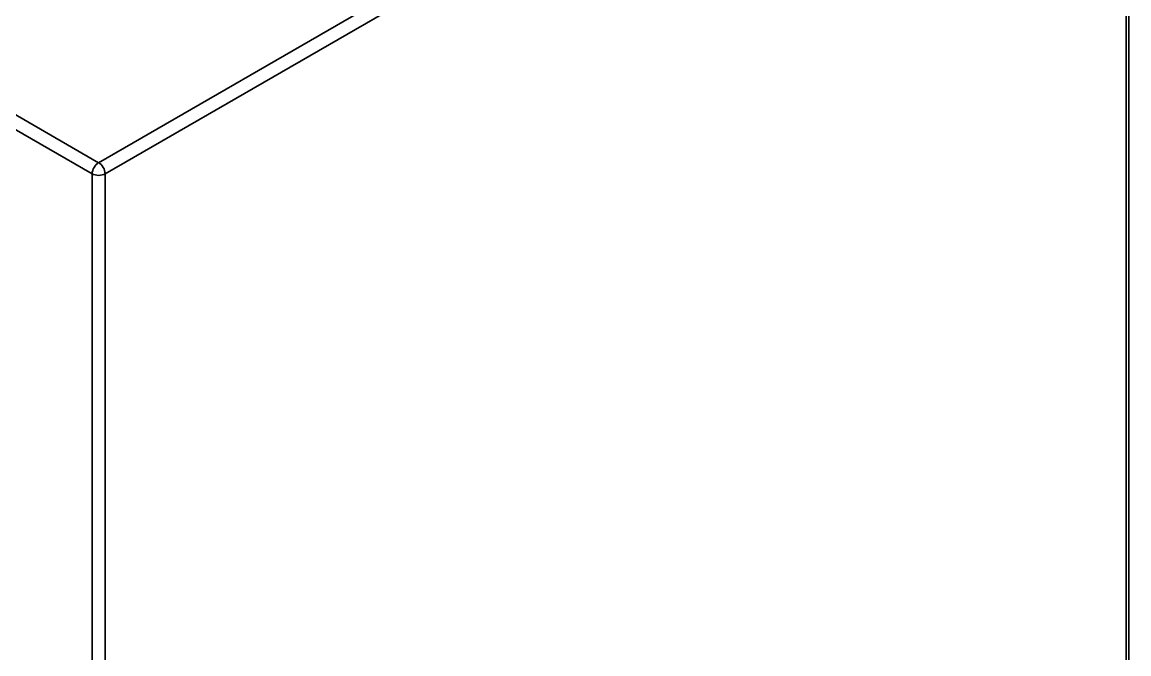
# Model space of a CAD drawing. Header units: millimetres. Extents: x -105 to 105, y -148 to 148.
# Drawn here: x 67.87 to 79.98, y -14.17 to -7.25 of the extents above; entities that cross this region are included whole.
import ezdxf

# ---------------------------------------------------------------- set-up
doc = ezdxf.new("R2010")
doc.units = ezdxf.units.MM
doc.layers.add('粗实线层', color=7, linetype='Continuous', lineweight=35)

msp = doc.modelspace()

# ---------------------------------------------------------------- linework, layer by layer
at = {"layer": '粗实线层', "color": 7, "lineweight": 35, "ltscale": 0.4225}
for p, q in [((79.88, -2.341), (68.708, -8.792)), ((79.951, -2.464), (68.778, -8.914)), ((79.951, -16.262), (79.951, -2.464)), ((79.98, -16.222), (79.98, -2.423)), ((68.708, -8.792), (58.242, -2.749)), ((68.637, -8.914), (58.172, -2.872)), ((68.637, -22.713), (68.637, -8.914)), ((68.778, -22.713), (68.778, -8.914))]:
    msp.add_line(p, q, dxfattribs=at)
for major_axis, start_param, end_param in [((0.05, 0.0866), 0.785398, 2.356194), ((-0.05, 0.0866), 3.926991, 5.497787), ((0.1, 0), 3.926991, 5.497787)]:
    msp.add_ellipse((68.708, -8.873), major_axis=major_axis, ratio=0.57735, start_param=start_param, end_param=end_param, dxfattribs=at)

doc.saveas('drawing.dxf')
